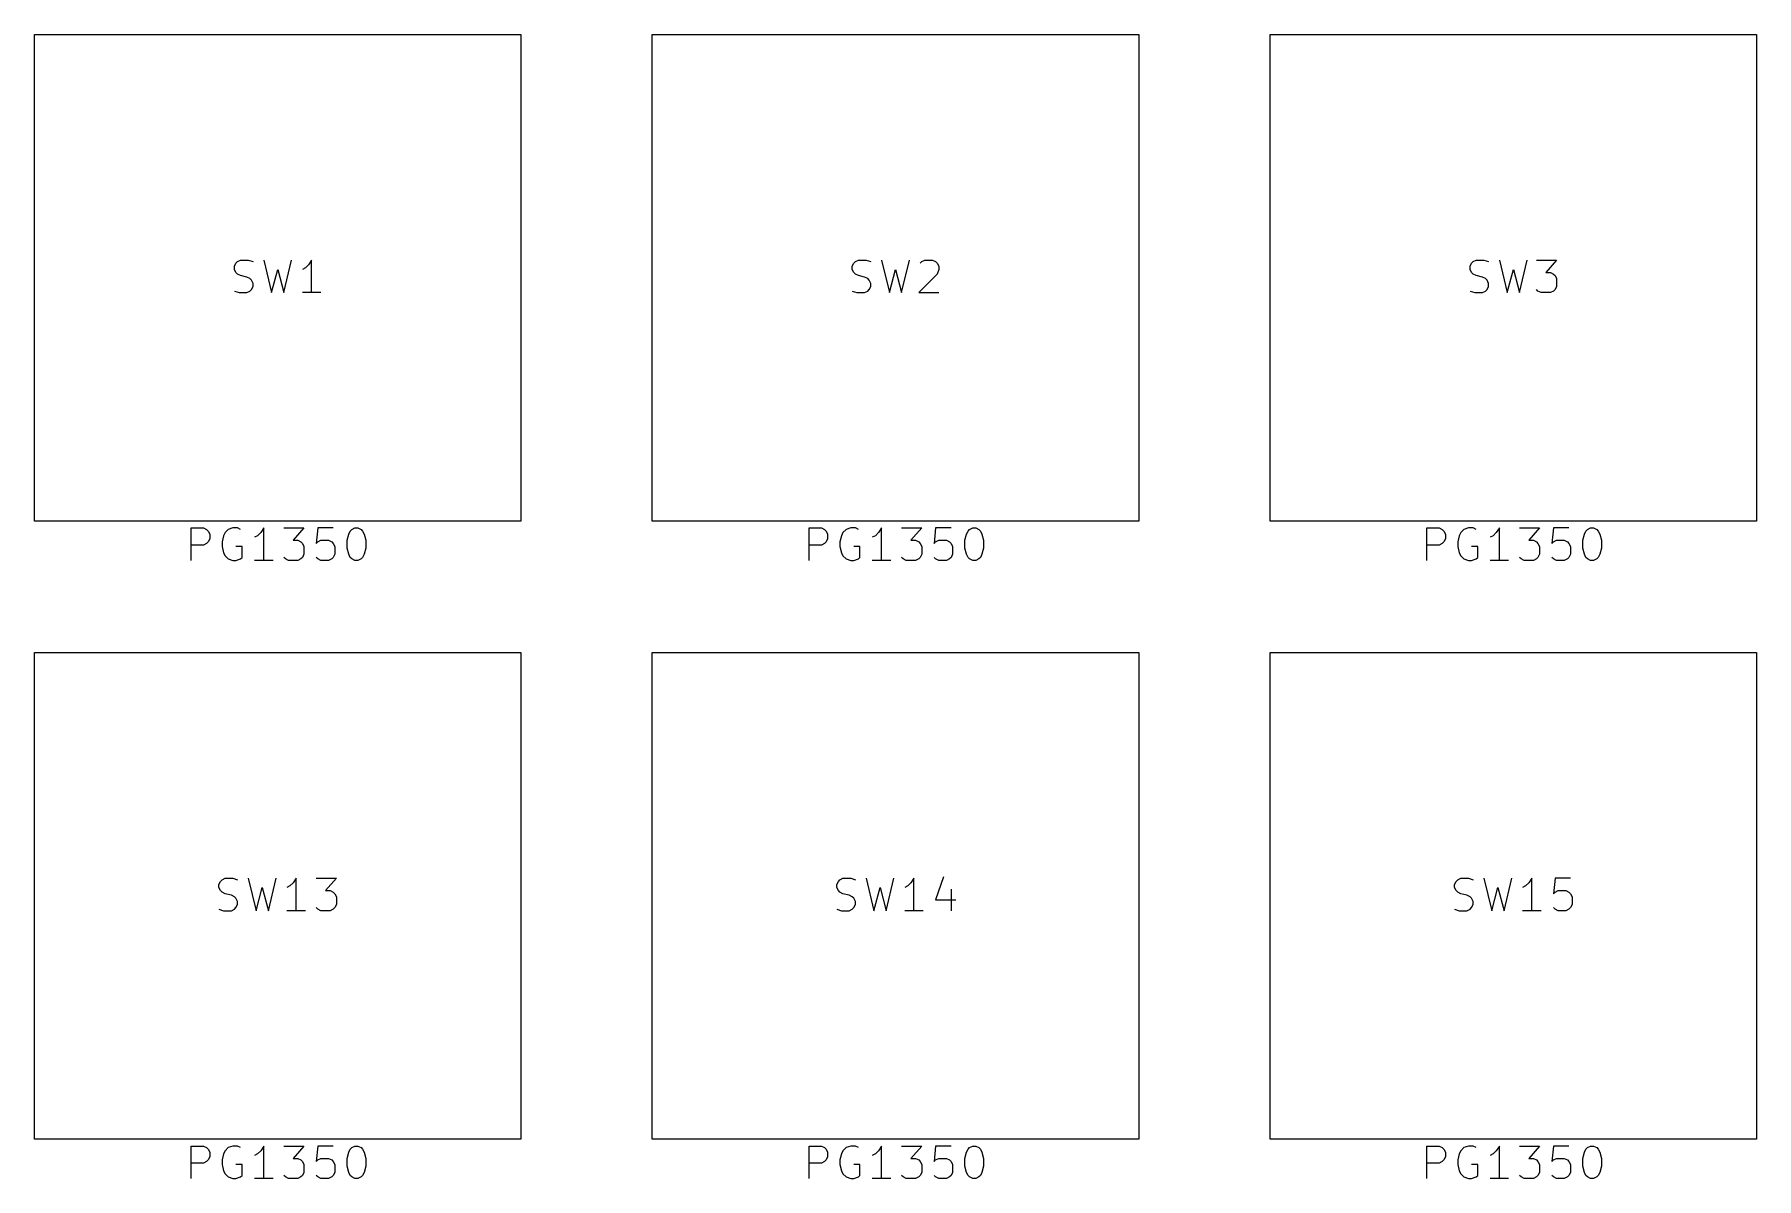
# Model space of a CAD drawing. Extents: x 0.85 to 10.44, y -3.74 to -0.75.
# Drawn here: x 0.852 to 2.942, y -2.243 to -0.855 of the extents above; entities that cross this region are included whole.
import ezdxf

# ---------------------------------------------------------------- set-up
doc = ezdxf.new("R2010")
doc.units = 0
doc.header["$MEASUREMENT"] = 0
doc.layers.add('BLACK', color=7, linetype='CONTINUOUS')

msp = doc.modelspace()

# ---------------------------------------------------------------- linework, layer by layer
at = {"layer": 'BLACK', "linetype": 'CONTINUOUS'}
for p, q in [((0.8516, -0.8551), (1.4421, -0.8551)), ((0.8516, -1.4457), (0.8516, -0.8551)), ((1.4421, -0.8551), (1.4421, -1.4457)), ((1.6016, -0.8551), (2.1921, -0.8551)), ((1.6016, -1.4457), (1.6016, -0.8551)), ((2.1921, -0.8551), (2.1921, -1.4457)), ((2.3516, -0.8551), (2.9421, -0.8551)), ((2.3516, -1.4457), (2.3516, -0.8551)), ((2.9421, -0.8551), (2.9421, -1.4457)), ((1.0944, -1.1364), (1.0962, -1.1327)), ((1.0944, -1.1402), (1.0944, -1.1364)), ((1.0962, -1.1439), (1.0944, -1.1402)), ((1.0962, -1.1327), (1.0981, -1.1308)), ((1.0981, -1.1458), (1.0962, -1.1439)), ((1.0981, -1.1308), (1.1019, -1.1289)), ((1.1019, -1.1477), (1.0981, -1.1458)), ((1.1019, -1.1289), (1.1112, -1.1289)), ((1.1094, -1.1496), (1.1019, -1.1477)), ((1.1131, -1.1514), (1.1094, -1.1496)), ((1.1112, -1.1289), (1.1169, -1.1308)), ((1.13, -1.1289), (1.1394, -1.1683)), ((1.1394, -1.1683), (1.1469, -1.1402)), ((1.1469, -1.1402), (1.1543, -1.1683)), ((1.1543, -1.1683), (1.1637, -1.1289)), ((1.1806, -1.1383), (1.1768, -1.1402)), ((1.1843, -1.1346), (1.1806, -1.1383)), ((1.1881, -1.1289), (1.1843, -1.1346)), ((1.1881, -1.1683), (1.1881, -1.1289)), ((1.8444, -1.1364), (1.8462, -1.1327)), ((1.8444, -1.1402), (1.8444, -1.1364)), ((1.8462, -1.1439), (1.8444, -1.1402)), ((1.8462, -1.1327), (1.8481, -1.1308)), ((1.8481, -1.1458), (1.8462, -1.1439)), ((1.8481, -1.1308), (1.8519, -1.1289)), ((1.8519, -1.1477), (1.8481, -1.1458)), ((1.8519, -1.1289), (1.8612, -1.1289)), ((1.8594, -1.1496), (1.8519, -1.1477)), ((1.8631, -1.1514), (1.8594, -1.1496)), ((1.8612, -1.1289), (1.8669, -1.1308)), ((1.88, -1.1289), (1.8894, -1.1683)), ((1.8894, -1.1683), (1.8969, -1.1402)), ((1.8969, -1.1402), (1.9043, -1.1683)), ((1.9043, -1.1683), (1.9137, -1.1289)), ((1.9475, -1.1458), (1.925, -1.1683)), ((1.9268, -1.1327), (1.9287, -1.1308)), ((1.9287, -1.1308), (1.9325, -1.1289)), ((1.9325, -1.1289), (1.9418, -1.1289)), ((1.9418, -1.1289), (1.9456, -1.1308)), ((1.9456, -1.1308), (1.9475, -1.1327)), ((1.9475, -1.1327), (1.9493, -1.1364)), ((1.9493, -1.1402), (1.9475, -1.1458)), ((1.9493, -1.1364), (1.9493, -1.1402)), ((2.5944, -1.1364), (2.5962, -1.1327)), ((2.5944, -1.1402), (2.5944, -1.1364)), ((2.5962, -1.1439), (2.5944, -1.1402)), ((2.5962, -1.1327), (2.5981, -1.1308)), ((2.5981, -1.1458), (2.5962, -1.1439)), ((2.5981, -1.1308), (2.6019, -1.1289)), ((2.6019, -1.1477), (2.5981, -1.1458)), ((2.6019, -1.1289), (2.6112, -1.1289)), ((2.6094, -1.1496), (2.6019, -1.1477)), ((2.6131, -1.1514), (2.6094, -1.1496)), ((2.6112, -1.1289), (2.6169, -1.1308)), ((2.63, -1.1289), (2.6394, -1.1683)), ((2.6394, -1.1683), (2.6469, -1.1402)), ((2.6469, -1.1402), (2.6543, -1.1683)), ((2.6543, -1.1683), (2.6637, -1.1289)), ((2.675, -1.1289), (2.6993, -1.1289)), ((2.6993, -1.1289), (2.6862, -1.1439)), ((2.6862, -1.1439), (2.6918, -1.1439)), ((2.6918, -1.1439), (2.6956, -1.1458)), ((2.6956, -1.1458), (2.6975, -1.1477)), ((2.6975, -1.1477), (2.6993, -1.1514)), ((1.0944, -1.1664), (1.1, -1.1683)), ((1.1, -1.1683), (1.1094, -1.1683)), ((1.1094, -1.1683), (1.1131, -1.1664)), ((1.115, -1.1533), (1.1131, -1.1514)), ((1.1131, -1.1664), (1.115, -1.1646)), ((1.1169, -1.1571), (1.115, -1.1533)), ((1.115, -1.1646), (1.1169, -1.1608)), ((1.1169, -1.1608), (1.1169, -1.1571)), ((1.1993, -1.1683), (1.1768, -1.1683)), ((1.8444, -1.1664), (1.85, -1.1683)), ((1.85, -1.1683), (1.8594, -1.1683)), ((1.8594, -1.1683), (1.8631, -1.1664)), ((1.865, -1.1533), (1.8631, -1.1514)), ((1.8631, -1.1664), (1.865, -1.1646)), ((1.8669, -1.1571), (1.865, -1.1533)), ((1.865, -1.1646), (1.8669, -1.1608)), ((1.8669, -1.1608), (1.8669, -1.1571)), ((1.925, -1.1683), (1.9493, -1.1683)), ((2.5944, -1.1664), (2.6, -1.1683)), ((2.6, -1.1683), (2.6094, -1.1683)), ((2.6094, -1.1683), (2.6131, -1.1664)), ((2.615, -1.1533), (2.6131, -1.1514)), ((2.6131, -1.1664), (2.615, -1.1646)), ((2.6169, -1.1571), (2.615, -1.1533)), ((2.615, -1.1646), (2.6169, -1.1608)), ((2.6169, -1.1608), (2.6169, -1.1571)), ((2.6768, -1.1664), (2.675, -1.1646)), ((2.6806, -1.1683), (2.6768, -1.1664)), ((2.6918, -1.1683), (2.6806, -1.1683)), ((2.6956, -1.1664), (2.6918, -1.1683)), ((2.6975, -1.1646), (2.6956, -1.1664)), ((2.6993, -1.1608), (2.6975, -1.1646)), ((2.6993, -1.1514), (2.6993, -1.1608)), ((1.4421, -1.4457), (0.8516, -1.4457)), ((1.0419, -1.4933), (1.0419, -1.4539)), ((1.0419, -1.4539), (1.0569, -1.4539)), ((1.0569, -1.4539), (1.0606, -1.4558)), ((1.0606, -1.4558), (1.0625, -1.4577)), ((1.0625, -1.4577), (1.0644, -1.4614)), ((1.0644, -1.4614), (1.0644, -1.4671)), ((1.0812, -1.4633), (1.0794, -1.4708)), ((1.0831, -1.4596), (1.0812, -1.4633)), ((1.0869, -1.4558), (1.0831, -1.4596)), ((1.0925, -1.4539), (1.0869, -1.4558)), ((1.0981, -1.4539), (1.0925, -1.4539)), ((1.1019, -1.4558), (1.0981, -1.4539)), ((1.1225, -1.4633), (1.1187, -1.4652)), ((1.1262, -1.4596), (1.1225, -1.4633)), ((1.13, -1.4539), (1.1262, -1.4596)), ((1.13, -1.4933), (1.13, -1.4539)), ((1.1543, -1.4539), (1.1787, -1.4539)), ((1.1787, -1.4539), (1.1656, -1.4689)), ((1.1956, -1.4539), (1.1937, -1.4727)), ((1.2143, -1.4539), (1.1956, -1.4539)), ((1.2312, -1.4689), (1.2331, -1.4614)), ((1.2331, -1.4614), (1.235, -1.4577)), ((1.235, -1.4577), (1.2368, -1.4558)), ((1.2368, -1.4558), (1.2406, -1.4539)), ((1.2406, -1.4539), (1.2443, -1.4539)), ((1.2443, -1.4539), (1.2481, -1.4558)), ((1.2481, -1.4558), (1.25, -1.4577)), ((1.25, -1.4577), (1.2518, -1.4614)), ((1.2518, -1.4614), (1.2537, -1.4689)), ((2.1921, -1.4457), (1.6016, -1.4457)), ((1.7919, -1.4933), (1.7919, -1.4539)), ((1.7919, -1.4539), (1.8069, -1.4539)), ((1.8069, -1.4539), (1.8106, -1.4558)), ((1.8106, -1.4558), (1.8125, -1.4577)), ((1.8125, -1.4577), (1.8144, -1.4614)), ((1.8144, -1.4614), (1.8144, -1.4671)), ((1.8312, -1.4633), (1.8294, -1.4708)), ((1.8331, -1.4596), (1.8312, -1.4633)), ((1.8369, -1.4558), (1.8331, -1.4596)), ((1.8425, -1.4539), (1.8369, -1.4558)), ((1.8481, -1.4539), (1.8425, -1.4539)), ((1.8519, -1.4558), (1.8481, -1.4539)), ((1.8725, -1.4633), (1.8687, -1.4652)), ((1.8762, -1.4596), (1.8725, -1.4633)), ((1.88, -1.4539), (1.8762, -1.4596)), ((1.88, -1.4933), (1.88, -1.4539)), ((1.9043, -1.4539), (1.9287, -1.4539)), ((1.9287, -1.4539), (1.9156, -1.4689)), ((1.9456, -1.4539), (1.9437, -1.4727)), ((1.9643, -1.4539), (1.9456, -1.4539)), ((1.9812, -1.4689), (1.9831, -1.4614)), ((1.9831, -1.4614), (1.985, -1.4577)), ((1.985, -1.4577), (1.9868, -1.4558)), ((1.9868, -1.4558), (1.9906, -1.4539)), ((1.9906, -1.4539), (1.9943, -1.4539)), ((1.9943, -1.4539), (1.9981, -1.4558)), ((1.9981, -1.4558), (2, -1.4577)), ((2, -1.4577), (2.0018, -1.4614)), ((2.0018, -1.4614), (2.0037, -1.4689)), ((2.9421, -1.4457), (2.3516, -1.4457)), ((2.5419, -1.4933), (2.5419, -1.4539)), ((2.5419, -1.4539), (2.5569, -1.4539)), ((2.5569, -1.4539), (2.5606, -1.4558)), ((2.5606, -1.4558), (2.5625, -1.4577)), ((2.5625, -1.4577), (2.5644, -1.4614)), ((2.5644, -1.4614), (2.5644, -1.4671)), ((2.5812, -1.4633), (2.5794, -1.4708)), ((2.5831, -1.4596), (2.5812, -1.4633)), ((2.5869, -1.4558), (2.5831, -1.4596)), ((2.5925, -1.4539), (2.5869, -1.4558)), ((2.5981, -1.4539), (2.5925, -1.4539)), ((2.6019, -1.4558), (2.5981, -1.4539)), ((2.6225, -1.4633), (2.6187, -1.4652)), ((2.6262, -1.4596), (2.6225, -1.4633)), ((2.63, -1.4539), (2.6262, -1.4596)), ((2.63, -1.4933), (2.63, -1.4539)), ((2.6543, -1.4539), (2.6787, -1.4539)), ((2.6787, -1.4539), (2.6656, -1.4689)), ((2.6956, -1.4539), (2.6937, -1.4727)), ((2.7143, -1.4539), (2.6956, -1.4539)), ((2.7312, -1.4689), (2.7331, -1.4614)), ((2.7331, -1.4614), (2.735, -1.4577)), ((2.735, -1.4577), (2.7368, -1.4558)), ((2.7368, -1.4558), (2.7406, -1.4539)), ((2.7406, -1.4539), (2.7443, -1.4539)), ((2.7443, -1.4539), (2.7481, -1.4558)), ((2.7481, -1.4558), (2.75, -1.4577)), ((2.75, -1.4577), (2.7518, -1.4614)), ((2.7518, -1.4614), (2.7537, -1.4689)), ((1.0569, -1.4746), (1.0419, -1.4746)), ((1.0606, -1.4727), (1.0569, -1.4746)), ((1.0625, -1.4708), (1.0606, -1.4727)), ((1.0644, -1.4671), (1.0625, -1.4708)), ((1.0794, -1.4708), (1.0794, -1.4764)), ((1.0794, -1.4764), (1.0812, -1.4839)), ((1.0812, -1.4839), (1.0831, -1.4877)), ((1.1037, -1.4764), (1.0962, -1.4764)), ((1.1037, -1.4896), (1.1037, -1.4764)), ((1.1656, -1.4689), (1.1712, -1.4689)), ((1.1712, -1.4689), (1.175, -1.4708)), ((1.175, -1.4708), (1.1768, -1.4727)), ((1.1768, -1.4727), (1.1787, -1.4764)), ((1.1787, -1.4764), (1.1787, -1.4858)), ((1.1937, -1.4727), (1.1956, -1.4708)), ((1.1956, -1.4708), (1.1993, -1.4689)), ((1.1993, -1.4689), (1.2087, -1.4689)), ((1.2087, -1.4689), (1.2125, -1.4708)), ((1.2125, -1.4708), (1.2143, -1.4727)), ((1.2143, -1.4727), (1.2162, -1.4764)), ((1.2162, -1.4764), (1.2162, -1.4858)), ((1.2312, -1.4783), (1.2312, -1.4689)), ((1.2331, -1.4858), (1.2312, -1.4783)), ((1.2537, -1.4783), (1.2518, -1.4858)), ((1.2537, -1.4689), (1.2537, -1.4783)), ((1.8069, -1.4746), (1.7919, -1.4746)), ((1.8106, -1.4727), (1.8069, -1.4746)), ((1.8125, -1.4708), (1.8106, -1.4727)), ((1.8144, -1.4671), (1.8125, -1.4708)), ((1.8294, -1.4708), (1.8294, -1.4764)), ((1.8294, -1.4764), (1.8312, -1.4839)), ((1.8312, -1.4839), (1.8331, -1.4877)), ((1.8537, -1.4764), (1.8462, -1.4764)), ((1.8537, -1.4896), (1.8537, -1.4764)), ((1.9156, -1.4689), (1.9212, -1.4689)), ((1.9212, -1.4689), (1.925, -1.4708)), ((1.925, -1.4708), (1.9268, -1.4727)), ((1.9268, -1.4727), (1.9287, -1.4764)), ((1.9287, -1.4764), (1.9287, -1.4858)), ((1.9437, -1.4727), (1.9456, -1.4708)), ((1.9456, -1.4708), (1.9493, -1.4689)), ((1.9493, -1.4689), (1.9587, -1.4689)), ((1.9587, -1.4689), (1.9625, -1.4708)), ((1.9625, -1.4708), (1.9643, -1.4727)), ((1.9643, -1.4727), (1.9662, -1.4764)), ((1.9662, -1.4764), (1.9662, -1.4858)), ((1.9812, -1.4783), (1.9812, -1.4689)), ((1.9831, -1.4858), (1.9812, -1.4783)), ((2.0037, -1.4783), (2.0018, -1.4858)), ((2.0037, -1.4689), (2.0037, -1.4783)), ((2.5569, -1.4746), (2.5419, -1.4746)), ((2.5606, -1.4727), (2.5569, -1.4746)), ((2.5625, -1.4708), (2.5606, -1.4727)), ((2.5644, -1.4671), (2.5625, -1.4708)), ((2.5794, -1.4708), (2.5794, -1.4764)), ((2.5794, -1.4764), (2.5812, -1.4839)), ((2.5812, -1.4839), (2.5831, -1.4877)), ((2.6037, -1.4764), (2.5962, -1.4764)), ((2.6037, -1.4896), (2.6037, -1.4764)), ((2.6656, -1.4689), (2.6712, -1.4689)), ((2.6712, -1.4689), (2.675, -1.4708)), ((2.675, -1.4708), (2.6768, -1.4727)), ((2.6768, -1.4727), (2.6787, -1.4764)), ((2.6787, -1.4764), (2.6787, -1.4858)), ((2.6937, -1.4727), (2.6956, -1.4708)), ((2.6956, -1.4708), (2.6993, -1.4689)), ((2.6993, -1.4689), (2.7087, -1.4689)), ((2.7087, -1.4689), (2.7125, -1.4708)), ((2.7125, -1.4708), (2.7143, -1.4727)), ((2.7143, -1.4727), (2.7162, -1.4764)), ((2.7162, -1.4764), (2.7162, -1.4858)), ((2.7312, -1.4783), (2.7312, -1.4689)), ((2.7331, -1.4858), (2.7312, -1.4783)), ((2.7537, -1.4783), (2.7518, -1.4858)), ((2.7537, -1.4689), (2.7537, -1.4783)), ((1.0831, -1.4877), (1.0869, -1.4914)), ((1.0869, -1.4914), (1.0925, -1.4933)), ((1.0925, -1.4933), (1.0962, -1.4933)), ((1.0962, -1.4933), (1.1019, -1.4914)), ((1.1019, -1.4914), (1.1037, -1.4896)), ((1.1412, -1.4933), (1.1187, -1.4933)), ((1.1562, -1.4914), (1.1543, -1.4896)), ((1.16, -1.4933), (1.1562, -1.4914)), ((1.1712, -1.4933), (1.16, -1.4933)), ((1.175, -1.4914), (1.1712, -1.4933)), ((1.1768, -1.4896), (1.175, -1.4914)), ((1.1787, -1.4858), (1.1768, -1.4896)), ((1.1956, -1.4914), (1.1937, -1.4896)), ((1.1993, -1.4933), (1.1956, -1.4914)), ((1.2087, -1.4933), (1.1993, -1.4933)), ((1.2125, -1.4914), (1.2087, -1.4933)), ((1.2143, -1.4896), (1.2125, -1.4914)), ((1.2162, -1.4858), (1.2143, -1.4896)), ((1.235, -1.4896), (1.2331, -1.4858)), ((1.2368, -1.4914), (1.235, -1.4896)), ((1.2406, -1.4933), (1.2368, -1.4914)), ((1.2443, -1.4933), (1.2406, -1.4933)), ((1.2481, -1.4914), (1.2443, -1.4933)), ((1.25, -1.4896), (1.2481, -1.4914)), ((1.2518, -1.4858), (1.25, -1.4896)), ((1.8331, -1.4877), (1.8369, -1.4914)), ((1.8369, -1.4914), (1.8425, -1.4933)), ((1.8425, -1.4933), (1.8462, -1.4933)), ((1.8462, -1.4933), (1.8519, -1.4914)), ((1.8519, -1.4914), (1.8537, -1.4896)), ((1.8912, -1.4933), (1.8687, -1.4933)), ((1.9062, -1.4914), (1.9043, -1.4896)), ((1.91, -1.4933), (1.9062, -1.4914)), ((1.9212, -1.4933), (1.91, -1.4933)), ((1.925, -1.4914), (1.9212, -1.4933)), ((1.9268, -1.4896), (1.925, -1.4914)), ((1.9287, -1.4858), (1.9268, -1.4896)), ((1.9456, -1.4914), (1.9437, -1.4896)), ((1.9493, -1.4933), (1.9456, -1.4914)), ((1.9587, -1.4933), (1.9493, -1.4933)), ((1.9625, -1.4914), (1.9587, -1.4933)), ((1.9643, -1.4896), (1.9625, -1.4914)), ((1.9662, -1.4858), (1.9643, -1.4896)), ((1.985, -1.4896), (1.9831, -1.4858)), ((1.9868, -1.4914), (1.985, -1.4896)), ((1.9906, -1.4933), (1.9868, -1.4914)), ((1.9943, -1.4933), (1.9906, -1.4933)), ((1.9981, -1.4914), (1.9943, -1.4933)), ((2, -1.4896), (1.9981, -1.4914)), ((2.0018, -1.4858), (2, -1.4896)), ((2.5831, -1.4877), (2.5869, -1.4914)), ((2.5869, -1.4914), (2.5925, -1.4933)), ((2.5925, -1.4933), (2.5962, -1.4933)), ((2.5962, -1.4933), (2.6019, -1.4914)), ((2.6019, -1.4914), (2.6037, -1.4896)), ((2.6412, -1.4933), (2.6187, -1.4933)), ((2.6562, -1.4914), (2.6543, -1.4896)), ((2.66, -1.4933), (2.6562, -1.4914)), ((2.6712, -1.4933), (2.66, -1.4933)), ((2.675, -1.4914), (2.6712, -1.4933)), ((2.6768, -1.4896), (2.675, -1.4914)), ((2.6787, -1.4858), (2.6768, -1.4896)), ((2.6956, -1.4914), (2.6937, -1.4896)), ((2.6993, -1.4933), (2.6956, -1.4914)), ((2.7087, -1.4933), (2.6993, -1.4933)), ((2.7125, -1.4914), (2.7087, -1.4933)), ((2.7143, -1.4896), (2.7125, -1.4914)), ((2.7162, -1.4858), (2.7143, -1.4896)), ((2.735, -1.4896), (2.7331, -1.4858)), ((2.7368, -1.4914), (2.735, -1.4896)), ((2.7406, -1.4933), (2.7368, -1.4914)), ((2.7443, -1.4933), (2.7406, -1.4933)), ((2.7481, -1.4914), (2.7443, -1.4933)), ((2.75, -1.4896), (2.7481, -1.4914)), ((2.7518, -1.4858), (2.75, -1.4896)), ((0.8516, -1.6051), (1.4421, -1.6051)), ((0.8516, -2.1957), (0.8516, -1.6051)), ((1.4421, -1.6051), (1.4421, -2.1957)), ((1.6016, -1.6051), (2.1921, -1.6051)), ((1.6016, -2.1957), (1.6016, -1.6051)), ((2.1921, -1.6051), (2.1921, -2.1957)), ((2.3516, -1.6051), (2.9421, -1.6051)), ((2.3516, -2.1957), (2.3516, -1.6051)), ((2.9421, -1.6051), (2.9421, -2.1957)), ((1.0775, -1.8827), (1.0794, -1.8808)), ((1.0794, -1.8808), (1.0831, -1.8789)), ((1.0831, -1.8789), (1.0925, -1.8789)), ((1.0925, -1.8789), (1.0981, -1.8808)), ((1.1112, -1.8789), (1.1206, -1.9183)), ((1.1356, -1.9183), (1.145, -1.8789)), ((1.1693, -1.8789), (1.1656, -1.8846)), ((1.1693, -1.9183), (1.1693, -1.8789)), ((1.1937, -1.8789), (1.2181, -1.8789)), ((1.2181, -1.8789), (1.205, -1.8939)), ((1.8275, -1.8827), (1.8294, -1.8808)), ((1.8294, -1.8808), (1.8331, -1.8789)), ((1.8331, -1.8789), (1.8425, -1.8789)), ((1.8425, -1.8789), (1.8481, -1.8808)), ((1.8612, -1.8789), (1.8706, -1.9183)), ((1.8856, -1.9183), (1.895, -1.8789)), ((1.9193, -1.8789), (1.9156, -1.8846)), ((1.9193, -1.9183), (1.9193, -1.8789)), ((1.955, -1.8771), (1.9456, -1.9052)), ((2.5775, -1.8827), (2.5794, -1.8808)), ((2.5794, -1.8808), (2.5831, -1.8789)), ((2.5831, -1.8789), (2.5925, -1.8789)), ((2.5925, -1.8789), (2.5981, -1.8808)), ((2.6112, -1.8789), (2.6206, -1.9183)), ((2.6356, -1.9183), (2.645, -1.8789)), ((2.6693, -1.8789), (2.6656, -1.8846)), ((2.6693, -1.9183), (2.6693, -1.8789)), ((2.6975, -1.8789), (2.6956, -1.8977)), ((2.7162, -1.8789), (2.6975, -1.8789)), ((1.0756, -1.8864), (1.0775, -1.8827)), ((1.0756, -1.8902), (1.0756, -1.8864)), ((1.0775, -1.8939), (1.0756, -1.8902)), ((1.0794, -1.8958), (1.0775, -1.8939)), ((1.0831, -1.8977), (1.0794, -1.8958)), ((1.0906, -1.8996), (1.0831, -1.8977)), ((1.0944, -1.9014), (1.0906, -1.8996)), ((1.0962, -1.9033), (1.0944, -1.9014)), ((1.1206, -1.9183), (1.1281, -1.8902)), ((1.1281, -1.8902), (1.1356, -1.9183)), ((1.1618, -1.8883), (1.1581, -1.8902)), ((1.1656, -1.8846), (1.1618, -1.8883)), ((1.205, -1.8939), (1.2106, -1.8939)), ((1.2106, -1.8939), (1.2143, -1.8958)), ((1.2143, -1.8958), (1.2162, -1.8977)), ((1.2162, -1.8977), (1.2181, -1.9014)), ((1.2181, -1.9014), (1.2181, -1.9108)), ((1.8256, -1.8864), (1.8275, -1.8827)), ((1.8256, -1.8902), (1.8256, -1.8864)), ((1.8275, -1.8939), (1.8256, -1.8902)), ((1.8294, -1.8958), (1.8275, -1.8939)), ((1.8331, -1.8977), (1.8294, -1.8958)), ((1.8406, -1.8996), (1.8331, -1.8977)), ((1.8444, -1.9014), (1.8406, -1.8996)), ((1.8462, -1.9033), (1.8444, -1.9014)), ((1.8706, -1.9183), (1.8781, -1.8902)), ((1.8781, -1.8902), (1.8856, -1.9183)), ((1.9118, -1.8883), (1.9081, -1.8902)), ((1.9156, -1.8846), (1.9118, -1.8883)), ((1.9643, -1.8921), (1.9643, -1.9183)), ((2.5756, -1.8864), (2.5775, -1.8827)), ((2.5756, -1.8902), (2.5756, -1.8864)), ((2.5775, -1.8939), (2.5756, -1.8902)), ((2.5794, -1.8958), (2.5775, -1.8939)), ((2.5831, -1.8977), (2.5794, -1.8958)), ((2.5906, -1.8996), (2.5831, -1.8977)), ((2.5944, -1.9014), (2.5906, -1.8996)), ((2.5962, -1.9033), (2.5944, -1.9014)), ((2.6206, -1.9183), (2.6281, -1.8902)), ((2.6281, -1.8902), (2.6356, -1.9183)), ((2.6618, -1.8883), (2.6581, -1.8902)), ((2.6656, -1.8846), (2.6618, -1.8883)), ((2.6956, -1.8977), (2.6975, -1.8958)), ((2.6975, -1.8958), (2.7012, -1.8939)), ((2.7012, -1.8939), (2.7106, -1.8939)), ((2.7106, -1.8939), (2.7143, -1.8958)), ((2.7143, -1.8958), (2.7162, -1.8977)), ((2.7162, -1.8977), (2.7181, -1.9014)), ((2.7181, -1.9014), (2.7181, -1.9108)), ((1.0756, -1.9164), (1.0812, -1.9183)), ((1.0812, -1.9183), (1.0906, -1.9183)), ((1.0906, -1.9183), (1.0944, -1.9164)), ((1.0944, -1.9164), (1.0962, -1.9146)), ((1.0981, -1.9071), (1.0962, -1.9033)), ((1.0962, -1.9146), (1.0981, -1.9108)), ((1.0981, -1.9108), (1.0981, -1.9071)), ((1.1806, -1.9183), (1.1581, -1.9183)), ((1.1956, -1.9164), (1.1937, -1.9146)), ((1.1993, -1.9183), (1.1956, -1.9164)), ((1.2106, -1.9183), (1.1993, -1.9183)), ((1.2143, -1.9164), (1.2106, -1.9183)), ((1.2162, -1.9146), (1.2143, -1.9164)), ((1.2181, -1.9108), (1.2162, -1.9146)), ((1.8256, -1.9164), (1.8312, -1.9183)), ((1.8312, -1.9183), (1.8406, -1.9183)), ((1.8406, -1.9183), (1.8444, -1.9164)), ((1.8444, -1.9164), (1.8462, -1.9146)), ((1.8481, -1.9071), (1.8462, -1.9033)), ((1.8462, -1.9146), (1.8481, -1.9108)), ((1.8481, -1.9108), (1.8481, -1.9071)), ((1.9306, -1.9183), (1.9081, -1.9183)), ((1.9456, -1.9052), (1.97, -1.9052)), ((2.5756, -1.9164), (2.5812, -1.9183)), ((2.5812, -1.9183), (2.5906, -1.9183)), ((2.5906, -1.9183), (2.5944, -1.9164)), ((2.5944, -1.9164), (2.5962, -1.9146)), ((2.5981, -1.9071), (2.5962, -1.9033)), ((2.5962, -1.9146), (2.5981, -1.9108)), ((2.5981, -1.9108), (2.5981, -1.9071)), ((2.6806, -1.9183), (2.6581, -1.9183)), ((2.6975, -1.9164), (2.6956, -1.9146)), ((2.7012, -1.9183), (2.6975, -1.9164)), ((2.7106, -1.9183), (2.7012, -1.9183)), ((2.7143, -1.9164), (2.7106, -1.9183)), ((2.7162, -1.9146), (2.7143, -1.9164)), ((2.7181, -1.9108), (2.7162, -1.9146)), ((1.4421, -2.1957), (0.8516, -2.1957)), ((1.0419, -2.2433), (1.0419, -2.2039)), ((1.0419, -2.2039), (1.0569, -2.2039)), ((1.0569, -2.2039), (1.0606, -2.2058)), ((1.0606, -2.2058), (1.0625, -2.2077)), ((1.0625, -2.2077), (1.0644, -2.2114)), ((1.0644, -2.2114), (1.0644, -2.2171)), ((1.0812, -2.2133), (1.0794, -2.2208)), ((1.0831, -2.2096), (1.0812, -2.2133)), ((1.0869, -2.2058), (1.0831, -2.2096)), ((1.0925, -2.2039), (1.0869, -2.2058)), ((1.0981, -2.2039), (1.0925, -2.2039)), ((1.1019, -2.2058), (1.0981, -2.2039)), ((1.1225, -2.2133), (1.1187, -2.2152)), ((1.1262, -2.2096), (1.1225, -2.2133)), ((1.13, -2.2039), (1.1262, -2.2096)), ((1.13, -2.2433), (1.13, -2.2039)), ((1.1543, -2.2039), (1.1787, -2.2039)), ((1.1787, -2.2039), (1.1656, -2.2189)), ((1.1956, -2.2039), (1.1937, -2.2227)), ((1.2143, -2.2039), (1.1956, -2.2039)), ((1.2312, -2.2189), (1.2331, -2.2114)), ((1.2331, -2.2114), (1.235, -2.2077)), ((1.235, -2.2077), (1.2368, -2.2058)), ((1.2368, -2.2058), (1.2406, -2.2039)), ((1.2406, -2.2039), (1.2443, -2.2039)), ((1.2443, -2.2039), (1.2481, -2.2058)), ((1.2481, -2.2058), (1.25, -2.2077)), ((1.25, -2.2077), (1.2518, -2.2114)), ((1.2518, -2.2114), (1.2537, -2.2189)), ((2.1921, -2.1957), (1.6016, -2.1957)), ((1.7919, -2.2433), (1.7919, -2.2039)), ((1.7919, -2.2039), (1.8069, -2.2039)), ((1.8069, -2.2039), (1.8106, -2.2058)), ((1.8106, -2.2058), (1.8125, -2.2077)), ((1.8125, -2.2077), (1.8144, -2.2114)), ((1.8144, -2.2114), (1.8144, -2.2171)), ((1.8312, -2.2133), (1.8294, -2.2208)), ((1.8331, -2.2096), (1.8312, -2.2133)), ((1.8369, -2.2058), (1.8331, -2.2096)), ((1.8425, -2.2039), (1.8369, -2.2058)), ((1.8481, -2.2039), (1.8425, -2.2039)), ((1.8519, -2.2058), (1.8481, -2.2039)), ((1.8725, -2.2133), (1.8687, -2.2152)), ((1.8762, -2.2096), (1.8725, -2.2133)), ((1.88, -2.2039), (1.8762, -2.2096)), ((1.88, -2.2433), (1.88, -2.2039)), ((1.9043, -2.2039), (1.9287, -2.2039)), ((1.9287, -2.2039), (1.9156, -2.2189)), ((1.9456, -2.2039), (1.9437, -2.2227)), ((1.9643, -2.2039), (1.9456, -2.2039)), ((1.9812, -2.2189), (1.9831, -2.2114)), ((1.9831, -2.2114), (1.985, -2.2077)), ((1.985, -2.2077), (1.9868, -2.2058)), ((1.9868, -2.2058), (1.9906, -2.2039)), ((1.9906, -2.2039), (1.9943, -2.2039)), ((1.9943, -2.2039), (1.9981, -2.2058)), ((1.9981, -2.2058), (2, -2.2077)), ((2, -2.2077), (2.0018, -2.2114)), ((2.0018, -2.2114), (2.0037, -2.2189)), ((2.9421, -2.1957), (2.3516, -2.1957)), ((2.5419, -2.2433), (2.5419, -2.2039)), ((2.5419, -2.2039), (2.5569, -2.2039)), ((2.5569, -2.2039), (2.5606, -2.2058)), ((2.5606, -2.2058), (2.5625, -2.2077)), ((2.5625, -2.2077), (2.5644, -2.2114)), ((2.5644, -2.2114), (2.5644, -2.2171)), ((2.5812, -2.2133), (2.5794, -2.2208)), ((2.5831, -2.2096), (2.5812, -2.2133)), ((2.5869, -2.2058), (2.5831, -2.2096)), ((2.5925, -2.2039), (2.5869, -2.2058)), ((2.5981, -2.2039), (2.5925, -2.2039)), ((2.6019, -2.2058), (2.5981, -2.2039)), ((2.6225, -2.2133), (2.6187, -2.2152)), ((2.6262, -2.2096), (2.6225, -2.2133)), ((2.63, -2.2039), (2.6262, -2.2096)), ((2.63, -2.2433), (2.63, -2.2039)), ((2.6543, -2.2039), (2.6787, -2.2039)), ((2.6787, -2.2039), (2.6656, -2.2189)), ((2.6956, -2.2039), (2.6937, -2.2227)), ((2.7143, -2.2039), (2.6956, -2.2039)), ((2.7312, -2.2189), (2.7331, -2.2114)), ((2.7331, -2.2114), (2.735, -2.2077)), ((2.735, -2.2077), (2.7368, -2.2058)), ((2.7368, -2.2058), (2.7406, -2.2039)), ((2.7406, -2.2039), (2.7443, -2.2039)), ((2.7443, -2.2039), (2.7481, -2.2058)), ((2.7481, -2.2058), (2.75, -2.2077)), ((2.75, -2.2077), (2.7518, -2.2114)), ((2.7518, -2.2114), (2.7537, -2.2189)), ((1.0569, -2.2246), (1.0419, -2.2246)), ((1.0606, -2.2227), (1.0569, -2.2246)), ((1.0625, -2.2208), (1.0606, -2.2227)), ((1.0644, -2.2171), (1.0625, -2.2208)), ((1.0794, -2.2208), (1.0794, -2.2264)), ((1.0794, -2.2264), (1.0812, -2.2339)), ((1.0812, -2.2339), (1.0831, -2.2377)), ((1.1037, -2.2264), (1.0962, -2.2264)), ((1.1037, -2.2396), (1.1037, -2.2264)), ((1.1656, -2.2189), (1.1712, -2.2189)), ((1.1712, -2.2189), (1.175, -2.2208)), ((1.175, -2.2208), (1.1768, -2.2227)), ((1.1768, -2.2227), (1.1787, -2.2264)), ((1.1787, -2.2358), (1.1768, -2.2396)), ((1.1787, -2.2264), (1.1787, -2.2358)), ((1.1937, -2.2227), (1.1956, -2.2208)), ((1.1956, -2.2208), (1.1993, -2.2189)), ((1.1993, -2.2189), (1.2087, -2.2189)), ((1.2087, -2.2189), (1.2125, -2.2208)), ((1.2125, -2.2208), (1.2143, -2.2227)), ((1.2143, -2.2227), (1.2162, -2.2264)), ((1.2162, -2.2358), (1.2143, -2.2396)), ((1.2162, -2.2264), (1.2162, -2.2358)), ((1.2312, -2.2283), (1.2312, -2.2189)), ((1.2331, -2.2358), (1.2312, -2.2283)), ((1.235, -2.2396), (1.2331, -2.2358)), ((1.2518, -2.2358), (1.25, -2.2396)), ((1.2537, -2.2283), (1.2518, -2.2358)), ((1.2537, -2.2189), (1.2537, -2.2283)), ((1.8069, -2.2246), (1.7919, -2.2246)), ((1.8106, -2.2227), (1.8069, -2.2246)), ((1.8125, -2.2208), (1.8106, -2.2227)), ((1.8144, -2.2171), (1.8125, -2.2208)), ((1.8294, -2.2208), (1.8294, -2.2264)), ((1.8294, -2.2264), (1.8312, -2.2339)), ((1.8312, -2.2339), (1.8331, -2.2377)), ((1.8537, -2.2264), (1.8462, -2.2264)), ((1.8537, -2.2396), (1.8537, -2.2264)), ((1.9156, -2.2189), (1.9212, -2.2189)), ((1.9212, -2.2189), (1.925, -2.2208)), ((1.925, -2.2208), (1.9268, -2.2227)), ((1.9268, -2.2227), (1.9287, -2.2264)), ((1.9287, -2.2358), (1.9268, -2.2396)), ((1.9287, -2.2264), (1.9287, -2.2358)), ((1.9437, -2.2227), (1.9456, -2.2208)), ((1.9456, -2.2208), (1.9493, -2.2189)), ((1.9493, -2.2189), (1.9587, -2.2189)), ((1.9587, -2.2189), (1.9625, -2.2208)), ((1.9625, -2.2208), (1.9643, -2.2227)), ((1.9643, -2.2227), (1.9662, -2.2264)), ((1.9662, -2.2358), (1.9643, -2.2396)), ((1.9662, -2.2264), (1.9662, -2.2358)), ((1.9812, -2.2283), (1.9812, -2.2189)), ((1.9831, -2.2358), (1.9812, -2.2283)), ((1.985, -2.2396), (1.9831, -2.2358)), ((2.0018, -2.2358), (2, -2.2396)), ((2.0037, -2.2283), (2.0018, -2.2358)), ((2.0037, -2.2189), (2.0037, -2.2283)), ((2.5569, -2.2246), (2.5419, -2.2246)), ((2.5606, -2.2227), (2.5569, -2.2246)), ((2.5625, -2.2208), (2.5606, -2.2227)), ((2.5644, -2.2171), (2.5625, -2.2208)), ((2.5794, -2.2208), (2.5794, -2.2264)), ((2.5794, -2.2264), (2.5812, -2.2339)), ((2.5812, -2.2339), (2.5831, -2.2377)), ((2.6037, -2.2264), (2.5962, -2.2264)), ((2.6037, -2.2396), (2.6037, -2.2264)), ((2.6656, -2.2189), (2.6712, -2.2189)), ((2.6712, -2.2189), (2.675, -2.2208)), ((2.675, -2.2208), (2.6768, -2.2227)), ((2.6768, -2.2227), (2.6787, -2.2264)), ((2.6787, -2.2358), (2.6768, -2.2396)), ((2.6787, -2.2264), (2.6787, -2.2358)), ((2.6937, -2.2227), (2.6956, -2.2208)), ((2.6956, -2.2208), (2.6993, -2.2189)), ((2.6993, -2.2189), (2.7087, -2.2189)), ((2.7087, -2.2189), (2.7125, -2.2208)), ((2.7125, -2.2208), (2.7143, -2.2227)), ((2.7143, -2.2227), (2.7162, -2.2264)), ((2.7162, -2.2358), (2.7143, -2.2396)), ((2.7162, -2.2264), (2.7162, -2.2358)), ((2.7312, -2.2283), (2.7312, -2.2189)), ((2.7331, -2.2358), (2.7312, -2.2283)), ((2.735, -2.2396), (2.7331, -2.2358)), ((2.7518, -2.2358), (2.75, -2.2396)), ((2.7537, -2.2283), (2.7518, -2.2358)), ((2.7537, -2.2189), (2.7537, -2.2283)), ((1.0831, -2.2377), (1.0869, -2.2414)), ((1.0869, -2.2414), (1.0925, -2.2433)), ((1.0925, -2.2433), (1.0962, -2.2433)), ((1.0962, -2.2433), (1.1019, -2.2414)), ((1.1019, -2.2414), (1.1037, -2.2396)), ((1.1412, -2.2433), (1.1187, -2.2433)), ((1.1562, -2.2414), (1.1543, -2.2396)), ((1.16, -2.2433), (1.1562, -2.2414)), ((1.1712, -2.2433), (1.16, -2.2433)), ((1.175, -2.2414), (1.1712, -2.2433)), ((1.1768, -2.2396), (1.175, -2.2414)), ((1.1956, -2.2414), (1.1937, -2.2396)), ((1.1993, -2.2433), (1.1956, -2.2414)), ((1.2087, -2.2433), (1.1993, -2.2433)), ((1.2125, -2.2414), (1.2087, -2.2433)), ((1.2143, -2.2396), (1.2125, -2.2414)), ((1.2368, -2.2414), (1.235, -2.2396)), ((1.2406, -2.2433), (1.2368, -2.2414)), ((1.2443, -2.2433), (1.2406, -2.2433)), ((1.2481, -2.2414), (1.2443, -2.2433)), ((1.25, -2.2396), (1.2481, -2.2414)), ((1.8331, -2.2377), (1.8369, -2.2414)), ((1.8369, -2.2414), (1.8425, -2.2433)), ((1.8425, -2.2433), (1.8462, -2.2433)), ((1.8462, -2.2433), (1.8519, -2.2414)), ((1.8519, -2.2414), (1.8537, -2.2396)), ((1.8912, -2.2433), (1.8687, -2.2433)), ((1.9062, -2.2414), (1.9043, -2.2396)), ((1.91, -2.2433), (1.9062, -2.2414)), ((1.9212, -2.2433), (1.91, -2.2433)), ((1.925, -2.2414), (1.9212, -2.2433)), ((1.9268, -2.2396), (1.925, -2.2414)), ((1.9456, -2.2414), (1.9437, -2.2396)), ((1.9493, -2.2433), (1.9456, -2.2414)), ((1.9587, -2.2433), (1.9493, -2.2433)), ((1.9625, -2.2414), (1.9587, -2.2433)), ((1.9643, -2.2396), (1.9625, -2.2414)), ((1.9868, -2.2414), (1.985, -2.2396)), ((1.9906, -2.2433), (1.9868, -2.2414)), ((1.9943, -2.2433), (1.9906, -2.2433)), ((1.9981, -2.2414), (1.9943, -2.2433)), ((2, -2.2396), (1.9981, -2.2414)), ((2.5831, -2.2377), (2.5869, -2.2414)), ((2.5869, -2.2414), (2.5925, -2.2433)), ((2.5925, -2.2433), (2.5962, -2.2433)), ((2.5962, -2.2433), (2.6019, -2.2414)), ((2.6019, -2.2414), (2.6037, -2.2396)), ((2.6412, -2.2433), (2.6187, -2.2433)), ((2.6562, -2.2414), (2.6543, -2.2396)), ((2.66, -2.2433), (2.6562, -2.2414)), ((2.6712, -2.2433), (2.66, -2.2433)), ((2.675, -2.2414), (2.6712, -2.2433)), ((2.6768, -2.2396), (2.675, -2.2414)), ((2.6956, -2.2414), (2.6937, -2.2396)), ((2.6993, -2.2433), (2.6956, -2.2414)), ((2.7087, -2.2433), (2.6993, -2.2433)), ((2.7125, -2.2414), (2.7087, -2.2433)), ((2.7143, -2.2396), (2.7125, -2.2414)), ((2.7368, -2.2414), (2.735, -2.2396)), ((2.7406, -2.2433), (2.7368, -2.2414)), ((2.7443, -2.2433), (2.7406, -2.2433)), ((2.7481, -2.2414), (2.7443, -2.2433)), ((2.75, -2.2396), (2.7481, -2.2414))]:
    msp.add_line(p, q, dxfattribs=at)

doc.saveas('drawing.dxf')
